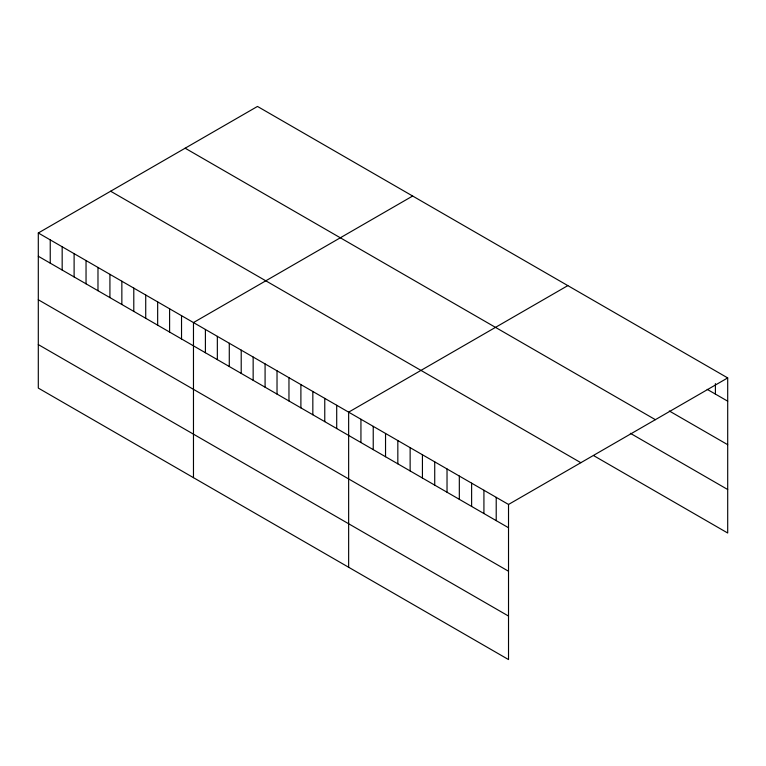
<?xml version="1.0" encoding="UTF-8"?>
<svg xmlns="http://www.w3.org/2000/svg" width="766" height="766" viewBox="0 0 766 766"><rect width="100%" height="100%" fill="white"/><g stroke="black" fill="none" stroke-linecap="round" stroke-linejoin="round"><path stroke-width="1.15" d="M38.3 232.988L508.519 504.459L508.519 659.564L38.3 388.084L38.3 232.988L257.481 106.436L727.7 377.916L727.7 533.012L593.449 455.502M412.654 196.029L193.472 322.572L193.472 477.668M567.826 285.613L348.645 412.156L348.645 567.261M508.519 504.459L727.7 377.916M707.2 389.358L727.7 401.183M669.283 410.969L727.7 444.692M185.152 148.202L655.37 419.672M630.341 433.297L727.7 489.512M110.63 191.222L580.848 462.702M38.3 256.256L508.519 527.736M38.3 299.755L508.519 571.235M38.3 344.585L508.519 616.055M715.406 383.613L715.406 394.088M496.215 497.364L496.215 520.631M483.921 490.259L483.921 513.536M471.617 483.164L471.617 506.431M459.322 476.059L459.322 499.336M447.028 468.964L447.028 492.232M434.724 461.86L434.724 485.127M422.43 454.765L422.43 478.032M410.136 447.66L410.136 470.927M397.832 440.565L397.832 463.832M385.537 433.46L385.537 456.728M373.233 426.356L373.233 449.632M360.939 419.261L360.939 442.528M336.705 405.271L336.705 428.539M324.765 398.377L324.765 421.645M312.834 391.483L312.834 414.76M300.894 384.599L300.894 407.866M288.964 377.705L288.964 400.972M277.024 370.811L277.024 394.078M265.084 363.917L265.084 387.194M253.153 357.033L253.153 380.3M241.213 350.139L241.213 373.406M229.283 343.245L229.283 366.521M217.343 336.36L217.343 359.627M205.403 329.466L205.403 352.733M181.532 315.678L181.532 338.955M169.602 308.794L169.602 332.061M157.662 301.9L157.662 325.167M145.722 295.006L145.722 318.283M133.791 288.112L133.791 311.389M121.851 281.227L121.851 304.495M109.921 274.333L109.921 297.601M97.981 267.439L97.981 290.716M86.041 260.555L86.041 283.822M74.111 253.661L74.111 276.928M62.17 246.767L62.17 270.044M50.24 239.873L50.24 263.15"/></g></svg>
